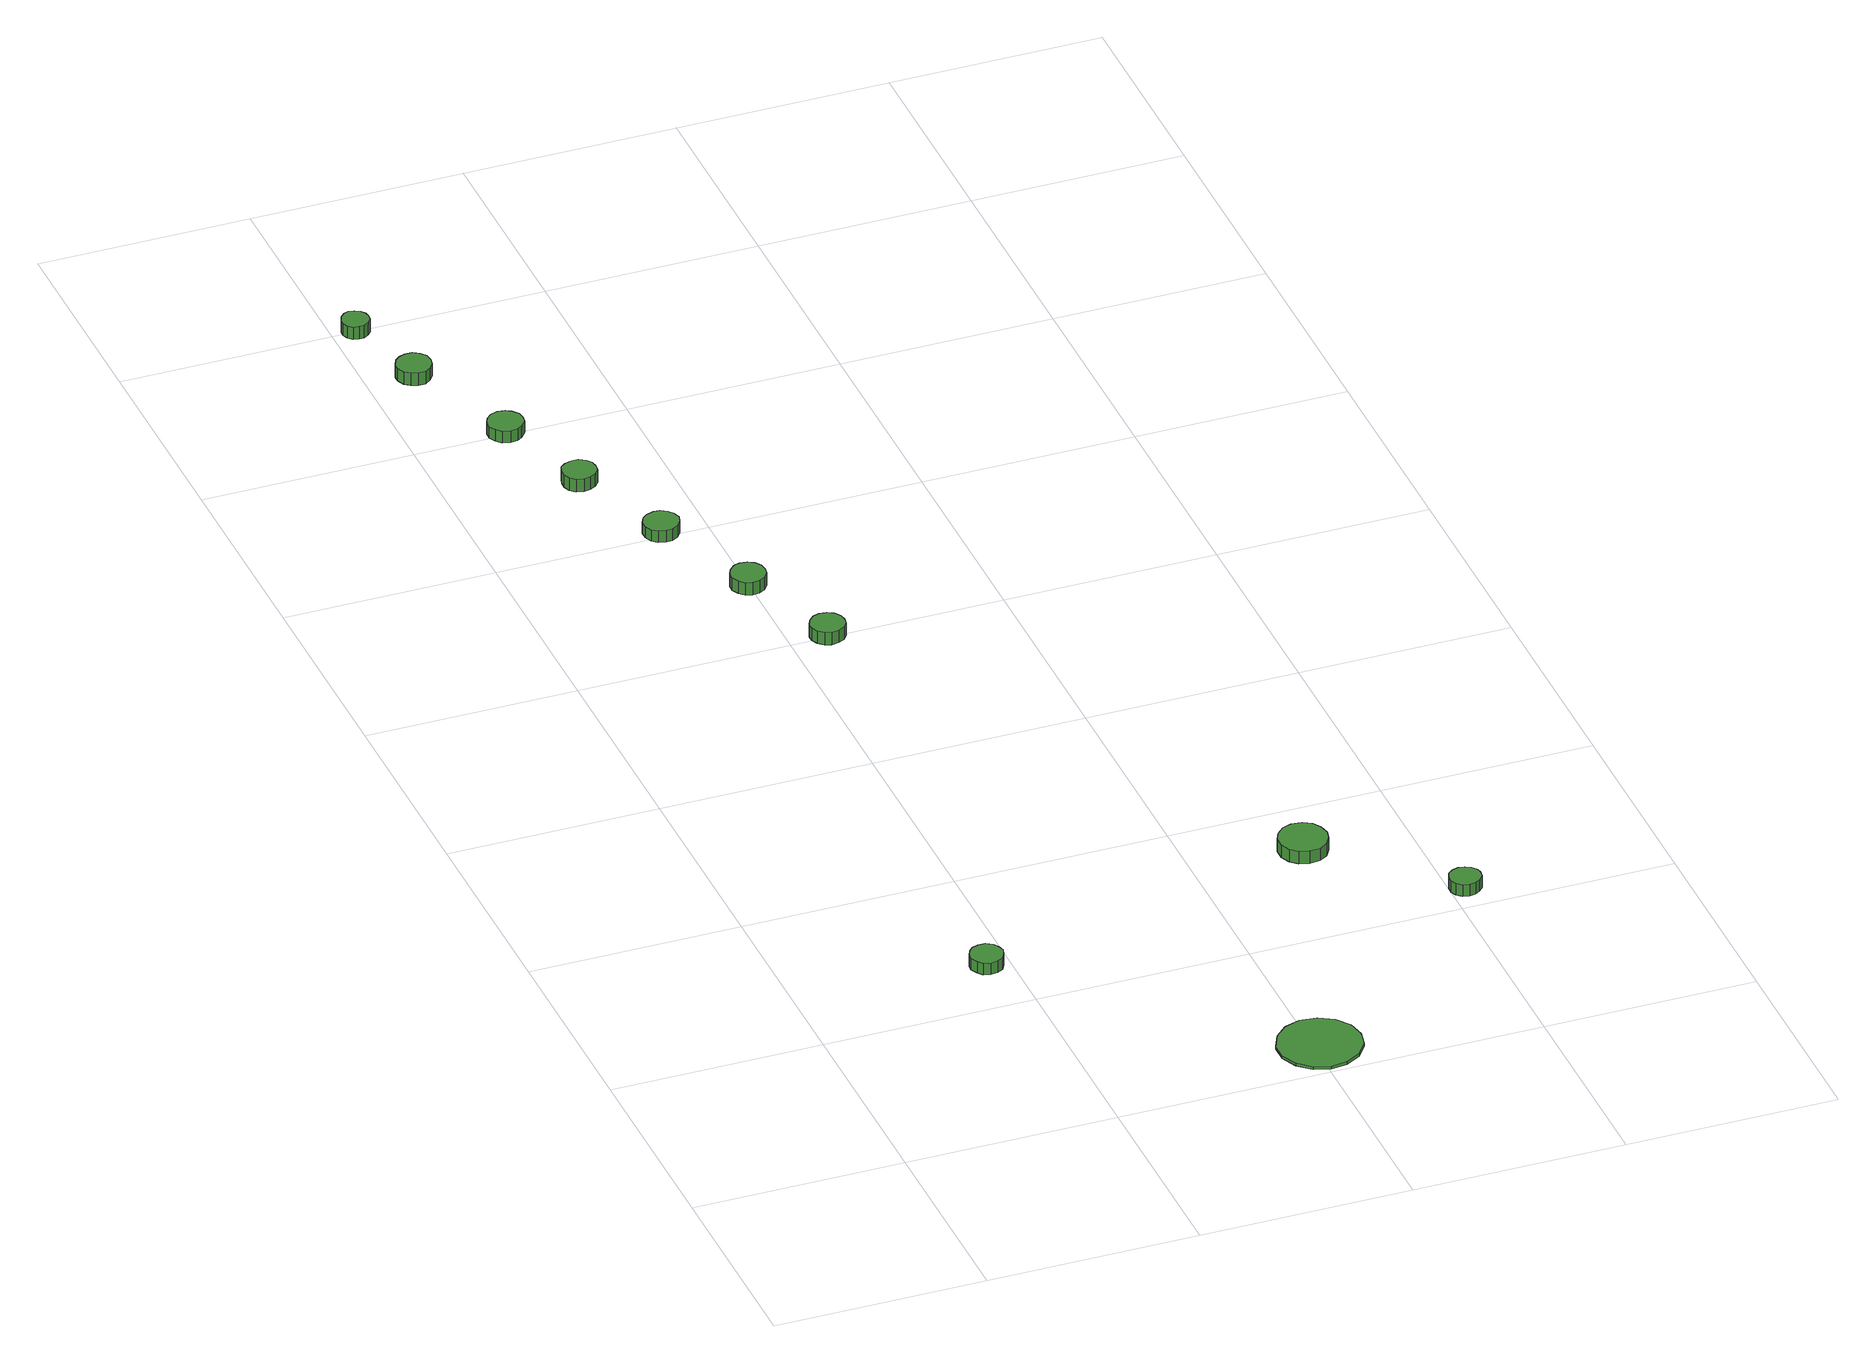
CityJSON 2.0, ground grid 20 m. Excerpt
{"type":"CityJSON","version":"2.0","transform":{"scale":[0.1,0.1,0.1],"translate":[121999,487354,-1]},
"CityObjects":{
"tree1":{"type":"SolitaryVegetationObject","attributes":{"function":"something"},"geometry":[{"type":"MultiSurface","lod":"1","boundaries":[[[0,1,2,3,4,5,6,7,8,9,10,11,12,13,14]],[[15,16,17,18,19,20,21,22,23,24,25,26,27,28,29]],[[0,29,28,1]],[[1,28,27,2]],[[2,27,26,3]],[[3,26,25,4]],[[4,25,24,5]],[[5,24,23,6]],[[6,23,22,7]],[[7,22,21,8]],[[8,21,20,9]],[[9,20,19,10]],[[10,19,18,11]],[[11,18,17,12]],[[12,17,16,13]],[[13,16,15,14]],[[14,15,29,0]]]}]},
"tree2":{"type":"SolitaryVegetationObject","attributes":{"function":"something"},"geometry":[{"type":"MultiSurface","lod":"1","boundaries":[[[30,31,32,33,34,35,36,37,38,39,40,41,42,43,44]],[[45,46,47,48,49,50,51,52,53,54,55,56,57,58,59]],[[30,59,58,31]],[[31,58,57,32]],[[32,57,56,33]],[[33,56,55,34]],[[34,55,54,35]],[[35,54,53,36]],[[36,53,52,37]],[[37,52,51,38]],[[38,51,50,39]],[[39,50,49,40]],[[40,49,48,41]],[[41,48,47,42]],[[42,47,46,43]],[[43,46,45,44]],[[44,45,59,30]]]}]},
"tree3":{"type":"SolitaryVegetationObject","attributes":{"function":"something"},"geometry":[{"type":"MultiSurface","lod":"1","boundaries":[[[60,61,62,63,64,65,66,67,68,69,70,71,72,73,74]],[[75,76,77,78,79,80,81,82,83,84,85,86,87,88,89]],[[60,89,88,61]],[[61,88,87,62]],[[62,87,86,63]],[[63,86,85,64]],[[64,85,84,65]],[[65,84,83,66]],[[66,83,82,67]],[[67,82,81,68]],[[68,81,80,69]],[[69,80,79,70]],[[70,79,78,71]],[[71,78,77,72]],[[72,77,76,73]],[[73,76,75,74]],[[74,75,89,60]]]}]},
"tree4":{"type":"SolitaryVegetationObject","attributes":{"function":"something"},"geometry":[{"type":"MultiSurface","lod":"1","boundaries":[[[90,91,92,93,94,95,96,97,98,99,100,101,102,103,104]],[[105,106,107,108,109,110,111,112,113,114,115,116,117,118,119]],[[90,119,118,91]],[[91,118,117,92]],[[92,117,116,93]],[[93,116,115,94]],[[94,115,114,95]],[[95,114,113,96]],[[96,113,112,97]],[[97,112,111,98]],[[98,111,110,99]],[[99,110,109,100]],[[100,109,108,101]],[[101,108,107,102]],[[102,107,106,103]],[[103,106,105,104]],[[104,105,119,90]]]}]},
"tree5":{"type":"SolitaryVegetationObject","attributes":{"function":"something"},"geometry":[{"type":"MultiSurface","lod":"1","boundaries":[[[120,121,122,123,124,125,126,127,128,129,130,131,132,133,134]],[[135,136,137,138,139,140,141,142,143,144,145,146,147,148,149]],[[120,149,148,121]],[[121,148,147,122]],[[122,147,146,123]],[[123,146,145,124]],[[124,145,144,125]],[[125,144,143,126]],[[126,143,142,127]],[[127,142,141,128]],[[128,141,140,129]],[[129,140,139,130]],[[130,139,138,131]],[[131,138,137,132]],[[132,137,136,133]],[[133,136,135,134]],[[134,135,149,120]]]}]},
"tree6":{"type":"SolitaryVegetationObject","attributes":{"function":"something"},"geometry":[{"type":"MultiSurface","lod":"1","boundaries":[[[150,151,152,153,154,155,156,157,158,159,160,161,162,163,164]],[[165,166,167,168,169,170,171,172,173,174,175,176,177,178,179]],[[150,179,178,151]],[[151,178,177,152]],[[152,177,176,153]],[[153,176,175,154]],[[154,175,174,155]],[[155,174,173,156]],[[156,173,172,157]],[[157,172,171,158]],[[158,171,170,159]],[[159,170,169,160]],[[160,169,168,161]],[[161,168,167,162]],[[162,167,166,163]],[[163,166,165,164]],[[164,165,179,150]]]}]},
"tree7":{"type":"SolitaryVegetationObject","attributes":{"function":"something"},"geometry":[{"type":"MultiSurface","lod":"1","boundaries":[[[180,181,182,183,184,185,186,187,188,189,190,191,192,193,194]],[[195,196,197,198,199,200,201,202,203,204,205,206,207,208,209]],[[180,209,208,181]],[[181,208,207,182]],[[182,207,206,183]],[[183,206,205,184]],[[184,205,204,185]],[[185,204,203,186]],[[186,203,202,187]],[[187,202,201,188]],[[188,201,200,189]],[[189,200,199,190]],[[190,199,198,191]],[[191,198,197,192]],[[192,197,196,193]],[[193,196,195,194]],[[194,195,209,180]]]}]},
"tree8":{"type":"SolitaryVegetationObject","attributes":{"function":"something"},"geometry":[{"type":"MultiSurface","lod":"1","boundaries":[[[210,211,212,213,214,215,216,217,218,219,220,221,222,223,224]],[[225,226,227,228,229,230,231,232,233,234,235,236,237,238,239]],[[210,239,238,211]],[[211,238,237,212]],[[212,237,236,213]],[[213,236,235,214]],[[214,235,234,215]],[[215,234,233,216]],[[216,233,232,217]],[[217,232,231,218]],[[218,231,230,219]],[[219,230,229,220]],[[220,229,228,221]],[[221,228,227,222]],[[222,227,226,223]],[[223,226,225,224]],[[224,225,239,210]]]}]},
"tree9":{"type":"SolitaryVegetationObject","attributes":{"function":"something"},"geometry":[{"type":"MultiSurface","lod":"1","boundaries":[[[240,241,242,243,244,245,246,247,248,249,250,251,252,253,254]],[[255,256,257,258,259,260,261,262,263,264,265,266,267,268,269]],[[240,269,268,241]],[[241,268,267,242]],[[242,267,266,243]],[[243,266,265,244]],[[244,265,264,245]],[[245,264,263,246]],[[246,263,262,247]],[[247,262,261,248]],[[248,261,260,249]],[[249,260,259,250]],[[250,259,258,251]],[[251,258,257,252]],[[252,257,256,253]],[[253,256,255,254]],[[254,255,269,240]]]}]},
"tree10":{"type":"SolitaryVegetationObject","attributes":{"function":"something"},"geometry":[{"type":"MultiSurface","lod":"1","boundaries":[[[270,271,272,273,274,275,276,277,278,279,280,281,282,283,284]],[[285,286,287,288,289,290,291,292,293,294,295,296,297,298,299]],[[270,299,298,271]],[[271,298,297,272]],[[272,297,296,273]],[[273,296,295,274]],[[274,295,294,275]],[[275,294,293,276]],[[276,293,292,277]],[[277,292,291,278]],[[278,291,290,279]],[[279,290,289,280]],[[280,289,288,281]],[[281,288,287,282]],[[282,287,286,283]],[[283,286,285,284]],[[284,285,299,270]]]}]},
"tree11":{"type":"SolitaryVegetationObject","attributes":{"function":"something"},"geometry":[{"type":"MultiSurface","lod":"1","boundaries":[[[300,301,302,303,304,305,306,307,308,309,310,311,312,313,314]],[[315,316,317,318,319,320,321,322,323,324,325,326,327,328,329]],[[300,329,328,301]],[[301,328,327,302]],[[302,327,326,303]],[[303,326,325,304]],[[304,325,324,305]],[[305,324,323,306]],[[306,323,322,307]],[[307,322,321,308]],[[308,321,320,309]],[[309,320,319,310]],[[310,319,318,311]],[[311,318,317,312]],[[312,317,316,313]],[[313,316,315,314]],[[314,315,329,300]]]}]}
},
"vertices":[
[190,254,30],[188,260,30],[185,265,30],[179,269,30],[172,269,30],[166,267,30],[162,263,30],[159,257,30],[159,251,30],[162,245,30],[166,240,30],[172,238,30],[179,239,30],[185,242,30],[188,248,30],[188,248,18],[185,242,18],[179,239,18],[172,238,18],[166,240,18],[162,245,18],[159,251,18],[159,257,18],[162,263,18],[166,267,18],[172,269,18],[179,269,18],[185,265,18],[188,260,18],[190,254,18],
[445,43,12],[442,59,12],[432,72,12],[418,80,12],[402,82,12],[387,77,12],[375,66,12],[368,51,12],[368,35,12],[375,20,12],[387,9,12],[402,4,12],[418,6,12],[432,14,12],[442,27,12],[442,27,9],[432,14,9],[418,6,9],[402,4,9],[387,9,9],[375,20,9],[368,35,9],[368,51,9],[375,66,9],[387,77,9],[402,82,9],[418,80,9],[432,72,9],[442,59,9],[445,43,9],
[59,1313,25],[58,1320,25],[54,1325,25],[48,1329,25],[41,1329,25],[35,1327,25],[30,1323,25],[27,1316,25],[27,1310,25],[30,1303,25],[35,1299,25],[41,1297,25],[48,1297,25],[54,1301,25],[58,1306,25],[58,1306,12],[54,1301,12],[48,1297,12],[41,1297,12],[35,1299,12],[30,1303,12],[27,1310,12],[27,1316,12],[30,1323,12],[35,1327,12],[41,1329,12],[48,1329,12],[54,1325,12],[58,1320,12],[59,1313,12],
[33,1397,25],[32,1402,25],[29,1406,25],[24,1409,25],[19,1410,25],[14,1408,25],[10,1404,25],[8,1399,25],[8,1394,25],[10,1389,25],[14,1385,25],[19,1384,25],[24,1384,25],[29,1387,25],[32,1391,25],[32,1391,12],[29,1387,12],[24,1384,12],[19,1384,12],[14,1385,12],[10,1389,12],[8,1394,12],[8,1399,12],[10,1404,12],[14,1408,12],[19,1410,12],[24,1409,12],[29,1406,12],[32,1402,12],[33,1397,12],
[103,1201,23],[102,1208,23],[97,1214,23],[92,1217,23],[85,1218,23],[78,1216,23],[73,1211,23],[70,1205,23],[70,1198,23],[73,1192,23],[78,1187,23],[85,1185,23],[92,1186,23],[97,1189,23],[102,1195,23],[102,1195,11],[97,1189,11],[92,1186,11],[85,1185,11],[78,1187,11],[73,1192,11],[70,1198,11],[70,1205,11],[73,1211,11],[78,1216,11],[85,1218,11],[92,1217,11],[97,1214,11],[102,1208,11],[103,1201,11],
[135,1107,23],[134,1113,23],[130,1118,23],[124,1122,23],[118,1122,23],[111,1120,23],[106,1116,23],[104,1110,23],[104,1103,23],[106,1097,23],[111,1093,23],[118,1091,23],[124,1092,23],[130,1095,23],[134,1100,23],[134,1100,10],[130,1095,10],[124,1092,10],[118,1091,10],[111,1093,10],[106,1097,10],[104,1103,10],[104,1110,10],[106,1116,10],[111,1120,10],[118,1122,10],[124,1122,10],[130,1118,10],[134,1113,10],[135,1107,10],
[174,1005,23],[172,1012,23],[168,1017,23],[162,1021,23],[156,1021,23],[149,1019,23],[144,1015,23],[141,1009,23],[141,1002,23],[144,995,23],[149,991,23],[156,989,23],[162,989,23],[168,993,23],[172,998,23],[172,998,11],[168,993,11],[162,989,11],[156,989,11],[149,991,11],[144,995,11],[141,1002,11],[141,1009,11],[144,1015,11],[149,1019,11],[156,1021,11],[162,1021,11],[168,1017,11],[172,1012,11],[174,1005,11],
[215,901,23],[214,908,23],[210,914,23],[204,917,23],[197,918,23],[191,916,23],[186,911,23],[183,905,23],[183,898,23],[186,892,23],[191,887,23],[197,885,23],[204,886,23],[210,889,23],[214,895,23],[214,895,10],[210,889,10],[204,886,10],[197,885,10],[191,887,10],[186,892,10],[183,898,10],[183,905,10],[186,911,10],[191,916,10],[197,918,10],[204,917,10],[210,914,10],[214,908,10],[215,901,10],
[251,801,24],[250,807,24],[246,813,24],[240,816,24],[233,817,24],[227,815,24],[222,810,24],[219,804,24],[219,798,24],[222,792,24],[227,787,24],[233,785,24],[240,786,24],[246,789,24],[250,794,24],[250,794,11],[246,789,11],[240,786,11],[233,785,11],[227,787,11],[222,792,11],[219,798,11],[219,804,11],[222,810,11],[227,815,11],[233,817,11],[240,816,11],[246,813,11],[250,807,11],[251,801,11],
[524,332,26],[522,341,26],[517,349,26],[509,354,26],[499,355,26],[490,352,26],[483,345,26],[479,337,26],[479,327,26],[483,318,26],[490,312,26],[499,309,26],[509,310,26],[517,315,26],[522,323,26],[522,323,13],[517,315,13],[509,310,13],[499,309,13],[490,312,13],[483,318,13],[479,327,13],[479,337,13],[483,345,13],[490,352,13],[499,355,13],[509,354,13],[517,349,13],[522,341,13],[524,332,13],
[628,227,24],[627,232,24],[623,237,24],[618,240,24],[612,241,24],[606,239,24],[601,235,24],[599,230,24],[599,223,24],[601,218,24],[606,214,24],[612,212,24],[618,213,24],[623,216,24],[627,221,24],[627,221,12],[623,216,12],[618,213,12],[612,212,12],[606,214,12],[601,218,12],[599,223,12],[599,230,12],[601,235,12],[606,239,12],[612,241,12],[618,240,12],[623,237,12],[627,232,12],[628,227,12]
]}
